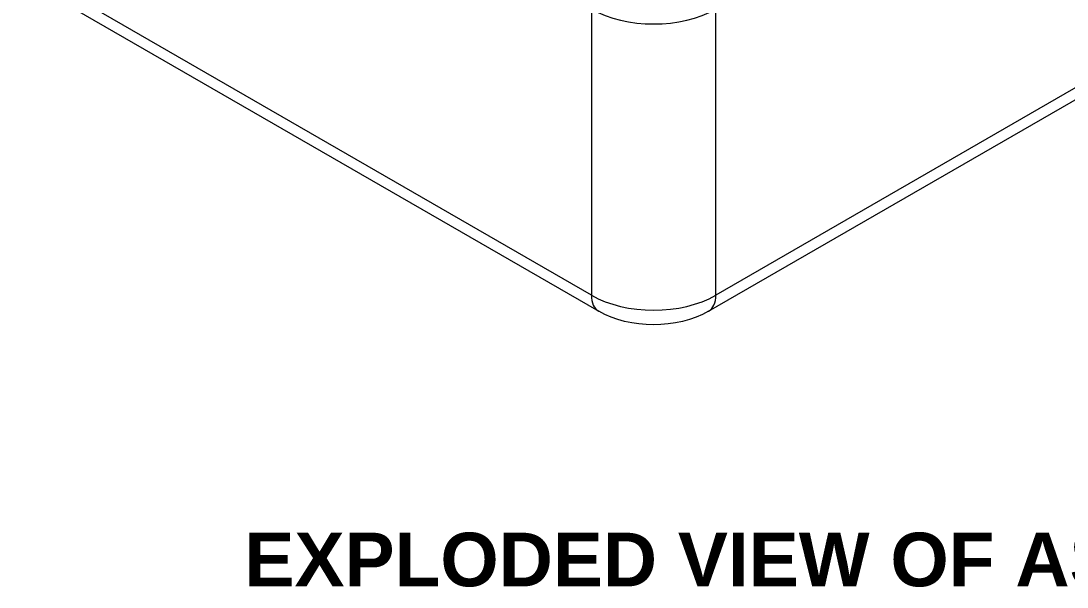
# Model space of a CAD drawing. Header units: millimetres. Extents: x 13 to 546, y 6 to 425.
# Drawn here: x 386.7 to 446.1, y 251.8 to 284 of the extents above; entities that cross this region are included whole.
import ezdxf

# ---------------------------------------------------------------- set-up
doc = ezdxf.new("R2010")
doc.units = ezdxf.units.MM
for name, color, linetype, lineweight in [('Symbol (ANSI)', 7, 'Continuous', 9), ('Visible (ANSI)', 7, 'Continuous', 18), ('Visible Narrow (ANSI)', 7, 'Continuous', 9)]:
    doc.layers.add(name, color=color, linetype=linetype, lineweight=lineweight)
doc.styles.add('Label Text (ANSI)', font='ARIALBD.TTF')

msp = doc.modelspace()

# ---------------------------------------------------------------- linework, layer by layer
at = {"layer": 'Visible (ANSI)'}
for p, q in [((425.758, 267.454), (478.526, 297.92)), ((387.112, 286.162), (419.515, 267.454))]:
    msp.add_line(p, q, dxfattribs=at)
at = {"layer": 'Visible (ANSI)', "flags": 128}
msp.add_lwpolyline([(425.758, 267.454), (425.413, 267.273), (425.051, 267.116), (424.672, 266.982), (424.282, 266.873), (423.881, 266.789), (423.47, 266.728), (423.054, 266.691), (422.636, 266.679), (422.218, 266.691), (421.802, 266.728), (421.391, 266.789), (420.99, 266.874), (420.6, 266.982), (420.222, 267.116), (419.859, 267.273), (419.515, 267.454)], dxfattribs=at)
at = {"layer": 'Visible (ANSI)'}
msp.add_ellipse((422.636, 286.67), major_axis=(-5, 0), ratio=0.577361, start_param=0.785408, end_param=2.356185, dxfattribs=at)
at = {"layer": 'Visible Narrow (ANSI)'}
for p, q in [((478.94, 298.828), (426.172, 268.363)), ((419.101, 268.363), (386.697, 287.071)), ((419.101, 284.628), (419.101, 268.363)), ((426.172, 268.363), (426.172, 284.628))]:
    msp.add_line(p, q, dxfattribs=at)
for centre, major_axis, ratio, start_param, end_param in [((420.515, 269.186), (-1, -1.732), 0.57735, 5.50215, 6.283185), ((422.636, 270.411), (-5, 0), 0.579368, 0.785408, 2.356185), ((424.758, 269.186), (1, -1.732), 0.57735, 0, 0.781035)]:
    msp.add_ellipse(centre, major_axis=major_axis, ratio=ratio, start_param=start_param, end_param=end_param, dxfattribs=at)

# ---------------------------------------------------------------- texts
at = {"layer": 'Symbol (ANSI)', "insert": (399.395, 251.769), "char_height": 3.05, "attachment_point": 7, "style": 'Label Text (ANSI)'}
msp.add_mtext('EXPLODED VIEW OF ASSEMBLY', dxfattribs=at)

doc.saveas('drawing.dxf')
